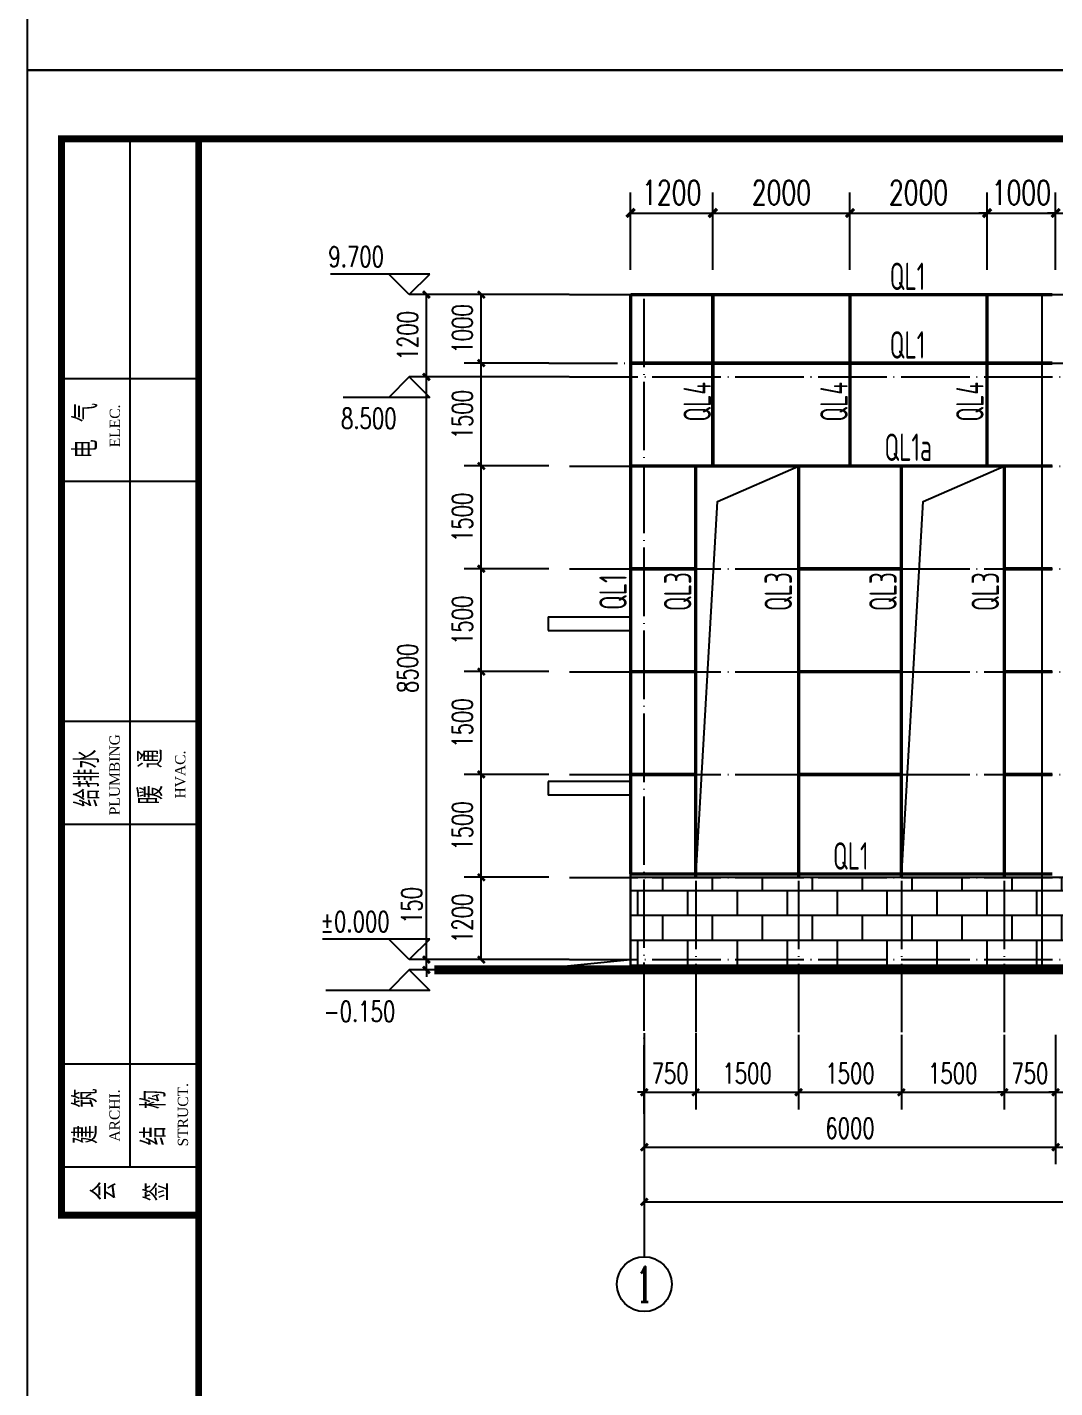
# Model space of a CAD drawing. Extents: x 14207793 to 14719554, y -1675802 to -1228715.
# Drawn here: x 14207793 to 14222781, y -1546108 to -1526262 of the extents above; entities that cross this region are included whole.
import ezdxf
from ezdxf.enums import TextEntityAlignment as Align

# ---------------------------------------------------------------- set-up
doc = ezdxf.new("R2010")
doc.units = 0
doc.header["$LTSCALE"] = 500
doc.header["$MEASUREMENT"] = 0
doc.linetypes.add('DOTE', pattern=[2.42, 2, -0.2, 0.02, -0.2])
doc.layers.get('0').update_dxf_attribs({"linetype": 'CONTINUOUS'})
doc.layers.get('DEFPOINTS').update_dxf_attribs({"color": 140, "linetype": 'CONTINUOUS'})
for name, color, linetype in [('AXIS', 3, 'CONTINUOUS'), ('AXIS_TEXT', 7, 'CONTINUOUS'), ('DOTE', 8, 'DOTE'), ('LAYER1', 150, 'CONTINUOUS'), ('PUB_DIM', 3, 'CONTINUOUS'), ('PUB_TEXT', 6, 'CONTINUOUS'), ('PUB_TITLE', 4, 'CONTINUOUS')]:
    doc.layers.add(name, color=color, linetype=linetype)
doc.styles.add('_TCH_AXIS', font='COMPLEX', dxfattribs={"bigfont": 'GBCBIG'})
doc.styles.add('_TCH_DIM', font='SIMPLEX', dxfattribs={"bigfont": 'GBCBIG'})
doc.styles.add('_TCH_DIM_T3', font='SIMPLEX', dxfattribs={"width": 0.705882, "bigfont": 'GBCBIG'})
doc.styles.add('GHF', font='TIMES.TTF')
doc.styles.add('HZ', font='txt', dxfattribs={"width": 0.8, "bigfont": 'hztxt'})
doc.styles.add('TSSD_REIN', font='Tssdeng.shx', dxfattribs={"width": 0.65, "bigfont": 'hztxt.shx'})
doc.dimstyles.new('_TCH_ARCH&&100', dxfattribs={"dimtxt": 297.5, "dimasz": 100, "dimexe": 250, "dimexo": 300, "dimgap": 126.25, "dimtad": 1, "dimdec": 0, "dimzin": 0, "dimdsep": 46, "dimtxsty": '_TCH_DIM_T3', "dimblk": 'ARCHTICK', "dimcen": 0.09, "dimclrt": 7, "dimazin": 2, "dimtfac": 1, "dimtdec": 0, "dimtix": 1, "dimtmove": 2, "dimatfit": 3, "dimfxl": 0, "dimtolj": 1, "dimtzin": 0, "dimarcsym": 0})
doc.dimstyles.new('_TCH_ARCH&&120', dxfattribs={"dimtxt": 357, "dimasz": 120, "dimexe": 300, "dimexo": 360, "dimgap": 120, "dimtad": 1, "dimdec": 0, "dimzin": 0, "dimdsep": 46, "dimtxsty": '_TCH_DIM_T3', "dimblk": 'ARCHTICK', "dimcen": 0.09, "dimclrt": 7, "dimazin": 2, "dimtfac": 1, "dimtdec": 0, "dimtix": 1, "dimtmove": 2, "dimatfit": 3, "dimfxl": 0, "dimtolj": 1, "dimtzin": 0, "dimarcsym": 0})
pattern_1 = [(0, (13846580.5, -1427490.1), (0, 363.9312), []), (90, (13846580.5, -1427490.1), (-363.9312, 363.9312), [363.9312, -363.9312])]

# ---------------------------------------------------------------- blocks, each defined once
blk = doc.blocks.new('_ArchTick')
at = {"color": 0, "linetype": 'ByBlock', "const_width": 0.4}
blk.add_lwpolyline([(-0.5, -0.5), (0.5, 0.5)], dxfattribs=at)
blk = doc.blocks.new('*D206')
at = {"layer": 'DEFPOINTS', "color": 0}
for p in [(14214416, -1538662), (14215700, -1538662), (14215700, -1539862)]:
    blk.add_point(p, dxfattribs=at)
at = {"layer": 'PUB_DIM', "color": 0, "lineweight": -2}
for p, q in [((14215400, -1538662), (14214166, -1538662)), ((14214416, -1539862), (14214416, -1538662)), ((14215400, -1539862), (14214166, -1539862))]:
    blk.add_line(p, q, dxfattribs=at)
at = {"layer": 'PUB_DIM', "color": 0, "lineweight": -2, "xscale": 100, "yscale": 100, "zscale": 100}
for p, rotation in [((14214416, -1538662), 90), ((14214416, -1539862), 270)]:
    blk.add_blockref('_ArchTick', p, dxfattribs=dict(at, rotation=rotation))
at = {"layer": 'PUB_DIM', "color": 7, "insert": (14214141, -1539262), "char_height": 297.5, "attachment_point": 5, "rotation": 90, "style": '_TCH_DIM_T3'}
blk.add_mtext('\\A1;1200', dxfattribs=at)
blk = doc.blocks.new('*D207')
at = {"layer": 'DEFPOINTS', "color": 0}
for p in [(14214416, -1532662), (14215700, -1532662), (14215700, -1534162)]:
    blk.add_point(p, dxfattribs=at)
at = {"layer": 'PUB_DIM', "color": 0, "lineweight": -2}
for p, q in [((14215400, -1532662), (14214166, -1532662)), ((14214416, -1534162), (14214416, -1532662)), ((14215400, -1534162), (14214166, -1534162))]:
    blk.add_line(p, q, dxfattribs=at)
at = {"layer": 'PUB_DIM', "color": 0, "lineweight": -2, "xscale": 100, "yscale": 100, "zscale": 100}
for p, rotation in [((14214416, -1532662), 90), ((14214416, -1534162), 270)]:
    blk.add_blockref('_ArchTick', p, dxfattribs=dict(at, rotation=rotation))
at = {"layer": 'PUB_DIM', "color": 7, "insert": (14214141, -1533412), "char_height": 297.5, "attachment_point": 5, "rotation": 90, "style": '_TCH_DIM_T3'}
blk.add_mtext('\\A1;1500', dxfattribs=at)
blk = doc.blocks.new('*D208')
at = {"layer": 'DEFPOINTS', "color": 0}
for p in [(14214416, -1531162), (14215700, -1531162), (14215700, -1532662)]:
    blk.add_point(p, dxfattribs=at)
at = {"layer": 'PUB_DIM', "color": 0, "lineweight": -2}
for p, q in [((14215400, -1531162), (14214166, -1531162)), ((14214416, -1532662), (14214416, -1531162)), ((14215400, -1532662), (14214166, -1532662))]:
    blk.add_line(p, q, dxfattribs=at)
at = {"layer": 'PUB_DIM', "color": 0, "lineweight": -2, "xscale": 100, "yscale": 100, "zscale": 100}
for p, rotation in [((14214416, -1531162), 90), ((14214416, -1532662), 270)]:
    blk.add_blockref('_ArchTick', p, dxfattribs=dict(at, rotation=rotation))
at = {"layer": 'PUB_DIM', "color": 7, "insert": (14214141, -1531912), "char_height": 297.5, "attachment_point": 5, "rotation": 90, "style": '_TCH_DIM_T3'}
blk.add_mtext('\\A1;1500', dxfattribs=at)
blk = doc.blocks.new('*D209')
at = {"layer": 'DEFPOINTS', "color": 0}
for p in [(14213616, -1539862), (14216000, -1539862), (14216000, -1540012)]:
    blk.add_point(p, dxfattribs=at)
at = {"layer": 'PUB_DIM', "color": 0, "lineweight": -2}
for p, q in [((14215700, -1539862), (14213366, -1539862)), ((14213616, -1539862), (14213616, -1539762)), ((14213616, -1540012), (14213616, -1539862)), ((14215700, -1540012), (14213366, -1540012)), ((14213616, -1540012), (14213616, -1540112))]:
    blk.add_line(p, q, dxfattribs=at)
at = {"layer": 'PUB_DIM', "color": 0, "lineweight": -2, "xscale": 100, "yscale": 100, "zscale": 100}
for p, rotation in [((14213616, -1539862), 270), ((14213616, -1540012), 90)]:
    blk.add_blockref('_ArchTick', p, dxfattribs=dict(at, rotation=rotation))
at = {"layer": 'PUB_DIM', "color": 7, "insert": (14213402, -1539072), "char_height": 297.5, "attachment_point": 5, "rotation": 90, "style": '_TCH_DIM_T3'}
blk.add_mtext('\\A1;150', dxfattribs=at)
blk = doc.blocks.new('*D210')
at = {"layer": 'DEFPOINTS', "color": 0}
for p in [(14213616, -1531362), (14216000, -1531362), (14216000, -1539862)]:
    blk.add_point(p, dxfattribs=at)
at = {"layer": 'PUB_DIM', "color": 0, "lineweight": -2}
for p, q in [((14215700, -1531362), (14213366, -1531362)), ((14213616, -1539862), (14213616, -1531362)), ((14215700, -1539862), (14213366, -1539862))]:
    blk.add_line(p, q, dxfattribs=at)
at = {"layer": 'PUB_DIM', "color": 0, "lineweight": -2, "xscale": 100, "yscale": 100, "zscale": 100}
for p, rotation in [((14213616, -1531362), 90), ((14213616, -1539862), 270)]:
    blk.add_blockref('_ArchTick', p, dxfattribs=dict(at, rotation=rotation))
at = {"layer": 'PUB_DIM', "color": 7, "insert": (14213341, -1535612), "char_height": 297.5, "attachment_point": 5, "rotation": 90, "style": '_TCH_DIM_T3'}
blk.add_mtext('\\A1;8500', dxfattribs=at)
blk = doc.blocks.new('*D211')
at = {"layer": 'DEFPOINTS', "color": 0}
for p in [(14213616, -1530162), (14216000, -1530162), (14216000, -1531362)]:
    blk.add_point(p, dxfattribs=at)
at = {"layer": 'PUB_DIM', "color": 0, "lineweight": -2}
for p, q in [((14215700, -1530162), (14213366, -1530162)), ((14213616, -1531362), (14213616, -1530162)), ((14215700, -1531362), (14213366, -1531362))]:
    blk.add_line(p, q, dxfattribs=at)
at = {"layer": 'PUB_DIM', "color": 0, "lineweight": -2, "xscale": 100, "yscale": 100, "zscale": 100}
for p, rotation in [((14213616, -1530162), 90), ((14213616, -1531362), 270)]:
    blk.add_blockref('_ArchTick', p, dxfattribs=dict(at, rotation=rotation))
at = {"layer": 'PUB_DIM', "color": 7, "insert": (14213341, -1530762), "char_height": 297.5, "attachment_point": 5, "rotation": 90, "style": '_TCH_DIM_T3'}
blk.add_mtext('\\A1;1200', dxfattribs=at)
blk = doc.blocks.new('*D450')
at = {"layer": 'DEFPOINTS', "color": 0}
for p in [(14216794, -1540870), (14222794, -1540870), (14222794, -1542598)]:
    blk.add_point(p, dxfattribs=at)
at = {"layer": 'PUB_DIM', "color": 0, "lineweight": -2}
for p, q in [((14216794, -1541170), (14216794, -1542848)), ((14222794, -1541170), (14222794, -1542848)), ((14216794, -1542598), (14222794, -1542598))]:
    blk.add_line(p, q, dxfattribs=at)
at = {"layer": 'PUB_DIM', "color": 0, "lineweight": -2, "xscale": 100, "yscale": 100, "zscale": 100, "rotation": 180}
blk.add_blockref('_ArchTick', (14216794, -1542598), dxfattribs=at)
at = {"layer": 'PUB_DIM', "color": 0, "lineweight": -2, "xscale": 100, "yscale": 100, "zscale": 100}
blk.add_blockref('_ArchTick', (14222794, -1542598), dxfattribs=at)
at = {"layer": 'PUB_DIM', "color": 7, "insert": (14219794, -1542322), "char_height": 297.5, "attachment_point": 5, "style": '_TCH_DIM_T3'}
blk.add_mtext('\\A1;6000', dxfattribs=at)
blk = doc.blocks.new('*D451')
at = {"layer": 'DEFPOINTS', "color": 0}
for p in [(14216794, -1541904), (14246794, -1541957), (14246794, -1543397)]:
    blk.add_point(p, dxfattribs=at)
at = {"layer": 'PUB_DIM', "color": 0, "lineweight": -2}
for p, q in [((14216794, -1542204), (14216794, -1543647)), ((14246794, -1542257), (14246794, -1543647)), ((14216794, -1543397), (14246794, -1543397))]:
    blk.add_line(p, q, dxfattribs=at)
at = {"layer": 'PUB_DIM', "color": 0, "lineweight": -2, "xscale": 100, "yscale": 100, "zscale": 100, "rotation": 180}
blk.add_blockref('_ArchTick', (14216794, -1543397), dxfattribs=at)
at = {"layer": 'PUB_DIM', "color": 0, "lineweight": -2, "xscale": 100, "yscale": 100, "zscale": 100}
blk.add_blockref('_ArchTick', (14246794, -1543397), dxfattribs=at)
at = {"layer": 'PUB_DIM', "color": 7, "insert": (14231794, -1543122), "char_height": 297.5, "attachment_point": 5, "style": '_TCH_DIM_T3'}
blk.add_mtext('\\A1;30000', dxfattribs=at)
blk = doc.blocks.new('*D452')
at = {"layer": 'DEFPOINTS', "color": 0}
for p in [(14222794, -1540870), (14228794, -1540870), (14228794, -1542598)]:
    blk.add_point(p, dxfattribs=at)
at = {"layer": 'PUB_DIM', "color": 0, "lineweight": -2}
for p, q in [((14222794, -1541170), (14222794, -1542848)), ((14228794, -1541170), (14228794, -1542848)), ((14222794, -1542598), (14228794, -1542598))]:
    blk.add_line(p, q, dxfattribs=at)
at = {"layer": 'PUB_DIM', "color": 0, "lineweight": -2, "xscale": 100, "yscale": 100, "zscale": 100, "rotation": 180}
blk.add_blockref('_ArchTick', (14222794, -1542598), dxfattribs=at)
at = {"layer": 'PUB_DIM', "color": 0, "lineweight": -2, "xscale": 100, "yscale": 100, "zscale": 100}
blk.add_blockref('_ArchTick', (14228794, -1542598), dxfattribs=at)
at = {"layer": 'PUB_DIM', "color": 7, "insert": (14225794, -1542322), "char_height": 297.5, "attachment_point": 5, "style": '_TCH_DIM_T3'}
blk.add_mtext('\\A1;6000', dxfattribs=at)
blk = doc.blocks.new('*D456')
at = {"layer": 'DEFPOINTS', "color": 0}
for p in [(14214416, -1530162), (14215700, -1530162), (14215700, -1531162)]:
    blk.add_point(p, dxfattribs=at)
at = {"layer": 'PUB_DIM', "color": 0, "lineweight": -2}
for p, q in [((14215400, -1530162), (14214166, -1530162)), ((14214416, -1531162), (14214416, -1530162)), ((14215400, -1531162), (14214166, -1531162))]:
    blk.add_line(p, q, dxfattribs=at)
at = {"layer": 'PUB_DIM', "color": 0, "lineweight": -2, "xscale": 100, "yscale": 100, "zscale": 100}
for p, rotation in [((14214416, -1530162), 90), ((14214416, -1531162), 270)]:
    blk.add_blockref('_ArchTick', p, dxfattribs=dict(at, rotation=rotation))
at = {"layer": 'PUB_DIM', "color": 7, "insert": (14214141, -1530662), "char_height": 297.5, "attachment_point": 5, "rotation": 90, "style": '_TCH_DIM_T3'}
blk.add_mtext('\\A1;1000', dxfattribs=at)
blk = doc.blocks.new('*D457')
at = {"layer": 'DEFPOINTS', "color": 0}
for p in [(14214416, -1534162), (14215700, -1534162), (14215700, -1535662)]:
    blk.add_point(p, dxfattribs=at)
at = {"layer": 'PUB_DIM', "color": 0, "lineweight": -2}
for p, q in [((14215400, -1534162), (14214166, -1534162)), ((14214416, -1535662), (14214416, -1534162)), ((14215400, -1535662), (14214166, -1535662))]:
    blk.add_line(p, q, dxfattribs=at)
at = {"layer": 'PUB_DIM', "color": 0, "lineweight": -2, "xscale": 100, "yscale": 100, "zscale": 100}
for p, rotation in [((14214416, -1534162), 90), ((14214416, -1535662), 270)]:
    blk.add_blockref('_ArchTick', p, dxfattribs=dict(at, rotation=rotation))
at = {"layer": 'PUB_DIM', "color": 7, "insert": (14214141, -1534912), "char_height": 297.5, "attachment_point": 5, "rotation": 90, "style": '_TCH_DIM_T3'}
blk.add_mtext('\\A1;1500', dxfattribs=at)
blk = doc.blocks.new('*D458')
at = {"layer": 'DEFPOINTS', "color": 0}
for p in [(14214416, -1535662), (14215700, -1535662), (14215700, -1537162)]:
    blk.add_point(p, dxfattribs=at)
at = {"layer": 'PUB_DIM', "color": 0, "lineweight": -2}
for p, q in [((14215400, -1535662), (14214166, -1535662)), ((14214416, -1537162), (14214416, -1535662)), ((14215400, -1537162), (14214166, -1537162))]:
    blk.add_line(p, q, dxfattribs=at)
at = {"layer": 'PUB_DIM', "color": 0, "lineweight": -2, "xscale": 100, "yscale": 100, "zscale": 100}
for p, rotation in [((14214416, -1535662), 90), ((14214416, -1537162), 270)]:
    blk.add_blockref('_ArchTick', p, dxfattribs=dict(at, rotation=rotation))
at = {"layer": 'PUB_DIM', "color": 7, "insert": (14214141, -1536412), "char_height": 297.5, "attachment_point": 5, "rotation": 90, "style": '_TCH_DIM_T3'}
blk.add_mtext('\\A1;1500', dxfattribs=at)
blk = doc.blocks.new('*D459')
at = {"layer": 'DEFPOINTS', "color": 0}
for p in [(14214416, -1537162), (14215700, -1537162), (14215700, -1538662)]:
    blk.add_point(p, dxfattribs=at)
at = {"layer": 'PUB_DIM', "color": 0, "lineweight": -2}
for p, q in [((14215400, -1537162), (14214166, -1537162)), ((14214416, -1538662), (14214416, -1537162)), ((14215400, -1538662), (14214166, -1538662))]:
    blk.add_line(p, q, dxfattribs=at)
at = {"layer": 'PUB_DIM', "color": 0, "lineweight": -2, "xscale": 100, "yscale": 100, "zscale": 100}
for p, rotation in [((14214416, -1537162), 90), ((14214416, -1538662), 270)]:
    blk.add_blockref('_ArchTick', p, dxfattribs=dict(at, rotation=rotation))
at = {"layer": 'PUB_DIM', "color": 7, "insert": (14214141, -1537912), "char_height": 297.5, "attachment_point": 5, "rotation": 90, "style": '_TCH_DIM_T3'}
blk.add_mtext('\\A1;1500', dxfattribs=at)
blk = doc.blocks.new('*D461')
at = {"layer": 'DEFPOINTS', "color": 0}
for p in [(14216794, -1540638), (14217544, -1540638), (14217544, -1541798)]:
    blk.add_point(p, dxfattribs=at)
at = {"layer": 'PUB_DIM', "color": 0, "lineweight": -2}
for p, q in [((14216794, -1540938), (14216794, -1542048)), ((14217544, -1540938), (14217544, -1542048)), ((14216794, -1541798), (14216694, -1541798)), ((14216794, -1541798), (14217544, -1541798)), ((14217544, -1541798), (14217644, -1541798))]:
    blk.add_line(p, q, dxfattribs=at)
at = {"layer": 'PUB_DIM', "color": 0, "lineweight": -2, "xscale": 100, "yscale": 100, "zscale": 100}
blk.add_blockref('_ArchTick', (14216794, -1541798), dxfattribs=at)
at = {"layer": 'PUB_DIM', "color": 0, "lineweight": -2, "xscale": 100, "yscale": 100, "zscale": 100, "rotation": 180}
blk.add_blockref('_ArchTick', (14217544, -1541798), dxfattribs=at)
at = {"layer": 'PUB_DIM', "color": 7, "insert": (14217169, -1541523), "char_height": 297.5, "attachment_point": 5, "style": '_TCH_DIM_T3'}
blk.add_mtext('\\A1;750', dxfattribs=at)
blk = doc.blocks.new('*D462')
at = {"layer": 'DEFPOINTS', "color": 0}
for p in [(14217544, -1540638), (14219044, -1540660), (14219044, -1541798)]:
    blk.add_point(p, dxfattribs=at)
at = {"layer": 'PUB_DIM', "color": 0, "lineweight": -2}
for p, q in [((14217544, -1540938), (14217544, -1542048)), ((14219044, -1540960), (14219044, -1542048)), ((14217544, -1541798), (14219044, -1541798))]:
    blk.add_line(p, q, dxfattribs=at)
at = {"layer": 'PUB_DIM', "color": 0, "lineweight": -2, "xscale": 100, "yscale": 100, "zscale": 100, "rotation": 180}
blk.add_blockref('_ArchTick', (14217544, -1541798), dxfattribs=at)
at = {"layer": 'PUB_DIM', "color": 0, "lineweight": -2, "xscale": 100, "yscale": 100, "zscale": 100}
blk.add_blockref('_ArchTick', (14219044, -1541798), dxfattribs=at)
at = {"layer": 'PUB_DIM', "color": 7, "insert": (14218294, -1541523), "char_height": 297.5, "attachment_point": 5, "style": '_TCH_DIM_T3'}
blk.add_mtext('\\A1;1500', dxfattribs=at)
blk = doc.blocks.new('*D463')
at = {"layer": 'DEFPOINTS', "color": 0}
for p in [(14219044, -1540660), (14220544, -1540660), (14220544, -1541798)]:
    blk.add_point(p, dxfattribs=at)
at = {"layer": 'PUB_DIM', "color": 0, "lineweight": -2}
for p, q in [((14219044, -1540960), (14219044, -1542048)), ((14220544, -1540960), (14220544, -1542048)), ((14219044, -1541798), (14220544, -1541798))]:
    blk.add_line(p, q, dxfattribs=at)
at = {"layer": 'PUB_DIM', "color": 0, "lineweight": -2, "xscale": 100, "yscale": 100, "zscale": 100, "rotation": 180}
blk.add_blockref('_ArchTick', (14219044, -1541798), dxfattribs=at)
at = {"layer": 'PUB_DIM', "color": 0, "lineweight": -2, "xscale": 100, "yscale": 100, "zscale": 100}
blk.add_blockref('_ArchTick', (14220544, -1541798), dxfattribs=at)
at = {"layer": 'PUB_DIM', "color": 7, "insert": (14219794, -1541523), "char_height": 297.5, "attachment_point": 5, "style": '_TCH_DIM_T3'}
blk.add_mtext('\\A1;1500', dxfattribs=at)
blk = doc.blocks.new('*D464')
at = {"layer": 'DEFPOINTS', "color": 0}
for p in [(14220544, -1540660), (14222044, -1540660), (14222044, -1541798)]:
    blk.add_point(p, dxfattribs=at)
at = {"layer": 'PUB_DIM', "color": 0, "lineweight": -2}
for p, q in [((14220544, -1540960), (14220544, -1542048)), ((14222044, -1540960), (14222044, -1542048)), ((14220544, -1541798), (14222044, -1541798))]:
    blk.add_line(p, q, dxfattribs=at)
at = {"layer": 'PUB_DIM', "color": 0, "lineweight": -2, "xscale": 100, "yscale": 100, "zscale": 100, "rotation": 180}
blk.add_blockref('_ArchTick', (14220544, -1541798), dxfattribs=at)
at = {"layer": 'PUB_DIM', "color": 0, "lineweight": -2, "xscale": 100, "yscale": 100, "zscale": 100}
blk.add_blockref('_ArchTick', (14222044, -1541798), dxfattribs=at)
at = {"layer": 'PUB_DIM', "color": 7, "insert": (14221294, -1541523), "char_height": 297.5, "attachment_point": 5, "style": '_TCH_DIM_T3'}
blk.add_mtext('\\A1;1500', dxfattribs=at)
blk = doc.blocks.new('*D465')
at = {"layer": 'DEFPOINTS', "color": 0}
for p in [(14222044, -1540660), (14222794, -1540660), (14222794, -1541798)]:
    blk.add_point(p, dxfattribs=at)
at = {"layer": 'PUB_DIM', "color": 0, "lineweight": -2}
for p, q in [((14222044, -1540960), (14222044, -1542048)), ((14222794, -1540960), (14222794, -1542048)), ((14222044, -1541798), (14221944, -1541798)), ((14222044, -1541798), (14222794, -1541798)), ((14222794, -1541798), (14222894, -1541798))]:
    blk.add_line(p, q, dxfattribs=at)
at = {"layer": 'PUB_DIM', "color": 0, "lineweight": -2, "xscale": 100, "yscale": 100, "zscale": 100}
blk.add_blockref('_ArchTick', (14222044, -1541798), dxfattribs=at)
at = {"layer": 'PUB_DIM', "color": 0, "lineweight": -2, "xscale": 100, "yscale": 100, "zscale": 100, "rotation": 180}
blk.add_blockref('_ArchTick', (14222794, -1541798), dxfattribs=at)
at = {"layer": 'PUB_DIM', "color": 7, "insert": (14222419, -1541523), "char_height": 297.5, "attachment_point": 5, "style": '_TCH_DIM_T3'}
blk.add_mtext('\\A1;750', dxfattribs=at)
blk = doc.blocks.new('*D466')
at = {"layer": 'DEFPOINTS', "color": 0}
for p in [(14222794, -1540660), (14223544, -1540660), (14223544, -1541798)]:
    blk.add_point(p, dxfattribs=at)
at = {"layer": 'PUB_DIM', "color": 0, "lineweight": -2}
for p, q in [((14222794, -1540960), (14222794, -1542048)), ((14223544, -1540960), (14223544, -1542048)), ((14222794, -1541798), (14222694, -1541798)), ((14222794, -1541798), (14223544, -1541798)), ((14223544, -1541798), (14223644, -1541798))]:
    blk.add_line(p, q, dxfattribs=at)
at = {"layer": 'PUB_DIM', "color": 0, "lineweight": -2, "xscale": 100, "yscale": 100, "zscale": 100}
blk.add_blockref('_ArchTick', (14222794, -1541798), dxfattribs=at)
at = {"layer": 'PUB_DIM', "color": 0, "lineweight": -2, "xscale": 100, "yscale": 100, "zscale": 100, "rotation": 180}
blk.add_blockref('_ArchTick', (14223544, -1541798), dxfattribs=at)
at = {"layer": 'PUB_DIM', "color": 7, "insert": (14223169, -1541523), "char_height": 297.5, "attachment_point": 5, "style": '_TCH_DIM_T3'}
blk.add_mtext('\\A1;750', dxfattribs=at)
blk = doc.blocks.new('*D946')
at = {"layer": 'DEFPOINTS', "color": 0}
for p in [(14217794, -1528972), (14216594, -1530162), (14217794, -1530162)]:
    blk.add_point(p, dxfattribs=at)
at = {"layer": 'PUB_DIM', "color": 0, "lineweight": -2}
for p, q in [((14216594, -1529802), (14216594, -1528672)), ((14217794, -1529802), (14217794, -1528672)), ((14216594, -1528972), (14217794, -1528972))]:
    blk.add_line(p, q, dxfattribs=at)
at = {"layer": 'PUB_DIM', "color": 0, "lineweight": -2, "xscale": 120, "yscale": 120, "zscale": 120, "rotation": 180}
blk.add_blockref('_ArchTick', (14216594, -1528972), dxfattribs=at)
at = {"layer": 'PUB_DIM', "color": 0, "lineweight": -2, "xscale": 120, "yscale": 120, "zscale": 120}
blk.add_blockref('_ArchTick', (14217794, -1528972), dxfattribs=at)
at = {"layer": 'PUB_DIM', "color": 7, "insert": (14217194, -1528674), "char_height": 357, "attachment_point": 5, "style": '_TCH_DIM_T3'}
blk.add_mtext('\\A1;1200', dxfattribs=at)
blk = doc.blocks.new('*D947')
at = {"layer": 'DEFPOINTS', "color": 0}
for p in [(14219794, -1528972), (14217794, -1530162), (14219794, -1530162)]:
    blk.add_point(p, dxfattribs=at)
at = {"layer": 'PUB_DIM', "color": 0, "lineweight": -2}
for p, q in [((14217794, -1529802), (14217794, -1528672)), ((14219794, -1529802), (14219794, -1528672)), ((14217794, -1528972), (14219794, -1528972))]:
    blk.add_line(p, q, dxfattribs=at)
at = {"layer": 'PUB_DIM', "color": 0, "lineweight": -2, "xscale": 120, "yscale": 120, "zscale": 120, "rotation": 180}
blk.add_blockref('_ArchTick', (14217794, -1528972), dxfattribs=at)
at = {"layer": 'PUB_DIM', "color": 0, "lineweight": -2, "xscale": 120, "yscale": 120, "zscale": 120}
blk.add_blockref('_ArchTick', (14219794, -1528972), dxfattribs=at)
at = {"layer": 'PUB_DIM', "color": 7, "insert": (14218794, -1528674), "char_height": 357, "attachment_point": 5, "style": '_TCH_DIM_T3'}
blk.add_mtext('\\A1;2000', dxfattribs=at)
blk = doc.blocks.new('*D948')
at = {"layer": 'DEFPOINTS', "color": 0}
for p in [(14221794, -1528972), (14219794, -1530162), (14221794, -1530162)]:
    blk.add_point(p, dxfattribs=at)
at = {"layer": 'PUB_DIM', "color": 0, "lineweight": -2}
for p, q in [((14219794, -1529802), (14219794, -1528672)), ((14221794, -1529802), (14221794, -1528672)), ((14219794, -1528972), (14221794, -1528972))]:
    blk.add_line(p, q, dxfattribs=at)
at = {"layer": 'PUB_DIM', "color": 0, "lineweight": -2, "xscale": 120, "yscale": 120, "zscale": 120, "rotation": 180}
blk.add_blockref('_ArchTick', (14219794, -1528972), dxfattribs=at)
at = {"layer": 'PUB_DIM', "color": 0, "lineweight": -2, "xscale": 120, "yscale": 120, "zscale": 120}
blk.add_blockref('_ArchTick', (14221794, -1528972), dxfattribs=at)
at = {"layer": 'PUB_DIM', "color": 7, "insert": (14220794, -1528674), "char_height": 357, "attachment_point": 5, "style": '_TCH_DIM_T3'}
blk.add_mtext('\\A1;2000', dxfattribs=at)
blk = doc.blocks.new('*D949')
at = {"layer": 'DEFPOINTS', "color": 0}
for p in [(14222794, -1528972), (14221794, -1530162), (14222794, -1530162)]:
    blk.add_point(p, dxfattribs=at)
at = {"layer": 'PUB_DIM', "color": 0, "lineweight": -2}
for p, q in [((14221794, -1529802), (14221794, -1528672)), ((14222794, -1529802), (14222794, -1528672)), ((14221794, -1528972), (14221674, -1528972)), ((14221794, -1528972), (14222794, -1528972)), ((14222794, -1528972), (14222914, -1528972))]:
    blk.add_line(p, q, dxfattribs=at)
at = {"layer": 'PUB_DIM', "color": 0, "lineweight": -2, "xscale": 120, "yscale": 120, "zscale": 120}
blk.add_blockref('_ArchTick', (14221794, -1528972), dxfattribs=at)
at = {"layer": 'PUB_DIM', "color": 0, "lineweight": -2, "xscale": 120, "yscale": 120, "zscale": 120, "rotation": 180}
blk.add_blockref('_ArchTick', (14222794, -1528972), dxfattribs=at)
at = {"layer": 'PUB_DIM', "color": 7, "insert": (14222294, -1528674), "char_height": 357, "attachment_point": 5, "style": '_TCH_DIM_T3'}
blk.add_mtext('\\A1;1000', dxfattribs=at)
blk = doc.blocks.new('*D950')
at = {"layer": 'DEFPOINTS', "color": 0}
for p in [(14223794, -1528972), (14222794, -1530162), (14223794, -1530162)]:
    blk.add_point(p, dxfattribs=at)
at = {"layer": 'PUB_DIM', "color": 0, "lineweight": -2}
for p, q in [((14222794, -1529802), (14222794, -1528672)), ((14223794, -1529802), (14223794, -1528672)), ((14222794, -1528972), (14222674, -1528972)), ((14222794, -1528972), (14223794, -1528972)), ((14223794, -1528972), (14223914, -1528972))]:
    blk.add_line(p, q, dxfattribs=at)
at = {"layer": 'PUB_DIM', "color": 0, "lineweight": -2, "xscale": 120, "yscale": 120, "zscale": 120}
blk.add_blockref('_ArchTick', (14222794, -1528972), dxfattribs=at)
at = {"layer": 'PUB_DIM', "color": 0, "lineweight": -2, "xscale": 120, "yscale": 120, "zscale": 120, "rotation": 180}
blk.add_blockref('_ArchTick', (14223794, -1528972), dxfattribs=at)
at = {"layer": 'PUB_DIM', "color": 7, "insert": (14223294, -1528674), "char_height": 357, "attachment_point": 5, "style": '_TCH_DIM_T3'}
blk.add_mtext('\\A1;1000', dxfattribs=at)

msp = doc.modelspace()

# ---------------------------------------------------------------- hatches: boundary and pattern name
h = msp.add_hatch()
h.set_pattern_fill('AR-B816', color=146, scale=300)
h.set_pattern_definition(pattern_1)
h.paths.add_polyline_path([(14220493.94, -1538712.5), (14220493.94, -1538662.5), (14219093.94, -1538662.5), (14219093.94, -1538712.5), (14217493.94, -1538712.5), (14217493.94, -1538662.5), (14216593.94, -1538662.5), (14216593.94, -1540012.5), (14222593.94, -1540012.5), (14222593.94, -1538662.5), (14222093.94, -1538662.5), (14222093.94, -1538712.5)])
h = msp.add_hatch()
h.set_pattern_fill('AR-B816', color=146, scale=300)
h.set_pattern_definition(pattern_1)
h.paths.add_polyline_path([(14246993.94, -1540012.5), (14246993.94, -1538662.5), (14246093.94, -1538662.5), (14246093.94, -1538712.5), (14244493.94, -1538712.5), (14244493.94, -1538662.5), (14243093.94, -1538662.5), (14243093.94, -1538712.5), (14241493.94, -1538712.5), (14241493.94, -1538662.5), (14240093.94, -1538662.5), (14240093.94, -1538712.5), (14238493.94, -1538712.5), (14238493.94, -1538662.5), (14237093.94, -1538662.5), (14237093.94, -1538712.5), (14235493.94, -1538712.5), (14235493.94, -1538662.5), (14234093.94, -1538662.5), (14234093.94, -1538712.5), (14232493.94, -1538712.5), (14232493.94, -1538662.5), (14231093.94, -1538662.5), (14231093.94, -1538712.5), (14229493.94, -1538712.5), (14229493.94, -1538662.5), (14228093.94, -1538662.5), (14228093.94, -1538712.5), (14226493.94, -1538712.5), (14226493.94, -1538662.5), (14225093.94, -1538662.5), (14225093.94, -1538712.5), (14223493.94, -1538712.5), (14223493.94, -1538662.5), (14216593.94, -1538662.5), (14216593.94, -1540012.5)])

# ---------------------------------------------------------------- linework, layer by layer
at = {"color": 4}
for p, q in [((14208292.5, -1527890), (14210292.5, -1527890)), ((14209292.5, -1542890), (14209292.5, -1527890)), ((14210292.5, -1531390), (14208292.5, -1531390)), ((14210292.5, -1532890), (14208292.5, -1532890)), ((14210292.5, -1536390), (14208292.5, -1536390)), ((14210292.5, -1537890), (14208292.5, -1537890)), ((14210292.5, -1541390), (14208292.5, -1541390)), ((14210292.5, -1542890), (14208292.5, -1542890)), ((14210292.5, -1543590), (14208292.5, -1543590))]:
    msp.add_line(p, q, dxfattribs=at)
for p, q in [((14216593.94, -1530162.5), (14216593.94, -1540012.5)), ((14216593.94, -1530162.5), (14246993.94, -1530162.5)), ((14215393.94, -1534862.5), (14215393.94, -1535062.5)), ((14215393.94, -1534862.5), (14216593.94, -1534862.5)), ((14215393.94, -1535062.5), (14216593.94, -1535062.5)), ((14216593.94, -1537262.5), (14215393.94, -1537262.5)), ((14215393.94, -1537262.5), (14215393.94, -1537462.5)), ((14216593.94, -1537462.5), (14215393.94, -1537462.5)), ((14246993.94, -1538662.5), (14216593.94, -1538662.5)), ((14215093.94, -1540012.5), (14216593.94, -1539862.5))]:
    msp.add_line(p, q)
at = {"color": 4, "const_width": 100, "elevation": 1000}
msp.add_lwpolyline([(14208292.5, -1527890), (14210292.5, -1527890), (14210292.5, -1543590), (14208292.5, -1543590)], close=True, dxfattribs=at)
at = {"color": 3, "const_width": 50}
for points in [[(14222743.94, -1530162.5), (14216593.94, -1530162.5)], [(14216593.94, -1530162.5), (14216593.94, -1538612.5)], [(14217793.94, -1530162.5), (14217793.94, -1532662.5)], [(14219793.94, -1530162.5), (14219793.94, -1532662.5)], [(14221793.94, -1530162.5), (14221793.94, -1532662.5)], [(14222743.94, -1531162.5), (14216593.94, -1531162.5)], [(14222743.94, -1532662.5), (14216593.94, -1532662.5)], [(14217543.94, -1532662.5), (14217543.94, -1538662.5)], [(14219043.94, -1532662.5), (14219043.94, -1538662.5)], [(14220543.94, -1532662.5), (14220543.94, -1538662.5)], [(14222043.94, -1532662.5), (14222043.94, -1538662.5)], [(14217543.94, -1534162.5), (14216593.94, -1534162.5)], [(14220543.94, -1534162.5), (14219043.94, -1534162.5)], [(14222743.94, -1534162.5), (14222043.94, -1534162.5)], [(14217543.94, -1535662.5), (14216593.94, -1535662.5)], [(14220543.94, -1535662.5), (14219043.94, -1535662.5)], [(14222743.94, -1535662.5), (14222043.94, -1535662.5)], [(14217543.94, -1537162.5), (14216593.94, -1537162.5)], [(14220543.94, -1537162.5), (14219043.94, -1537162.5)], [(14222743.94, -1537162.5), (14222043.94, -1537162.5)], [(14222743.94, -1538612.5), (14216593.94, -1538612.5)]]:
    msp.add_lwpolyline(points, dxfattribs=at)
for points in [[(14216593.94, -1540012.5), (14216593.94, -1530162.5), (14246993.94, -1530162.5), (14246993.94, -1540012.5)], [(14222593.94, -1530162.5), (14222593.94, -1540012.5)]]:
    msp.add_lwpolyline(points)
at = {"color": 6}
for points in [[(14217543.94, -1538662.5), (14217863.81, -1533180), (14219043.94, -1532662.5)], [(14220543.94, -1538662.5), (14220863.81, -1533180), (14222043.94, -1532662.5)]]:
    msp.add_lwpolyline(points, dxfattribs=at)
at = {"const_width": 130}
msp.add_lwpolyline([(14213730, -1540012.5), (14248521.35, -1540012.5)], dxfattribs=at)
at = {"layer": 'AXIS'}
msp.add_line((14216793.94, -1541797), (14216793.94, -1544197), dxfattribs=at)
msp.add_circle((14216793.94, -1544597), 400, dxfattribs=at)
at = {"layer": 'DOTE'}
for p, q in [((14215700.44, -1530162.5), (14247353.94, -1530162.5)), ((14216793.94, -1542112.5), (14216793.94, -1530162.5)), ((14217793.94, -1532662.5), (14217793.94, -1530162.5)), ((14219793.94, -1532676.31), (14219793.94, -1530162.5)), ((14221793.94, -1532662.5), (14221793.94, -1530162.5)), ((14215400.44, -1531162.5), (14247653.94, -1531162.5)), ((14215700.44, -1531362.5), (14247353.94, -1531362.5)), ((14215700.44, -1532662.5), (14247353.94, -1532662.5)), ((14217543.94, -1532662.5), (14217543.94, -1541512.5)), ((14219043.94, -1532662.5), (14219043.94, -1541512.5)), ((14220543.94, -1532662.5), (14220543.94, -1541512.5)), ((14222043.94, -1532662.5), (14222043.94, -1541512.5)), ((14215700.44, -1534162.5), (14247353.94, -1534162.5)), ((14215700.44, -1535662.5), (14247353.94, -1535662.5)), ((14215700.44, -1537162.5), (14247353.94, -1537162.5)), ((14215700.44, -1538662.5), (14247353.94, -1538662.5)), ((14215700.44, -1539862.5), (14247353.94, -1539862.5))]:
    msp.add_line(p, q, dxfattribs=at)
at = {"layer": 'PUB_DIM'}
for p, q in [((14213665.62, -1529862.5), (14212215.62, -1529862.5)), ((14213365.62, -1530162.5), (14213065.62, -1529862.5)), ((14213365.62, -1530162.5), (14213665.62, -1529862.5)), ((14213365.62, -1531362.5), (14213065.62, -1531662.5)), ((14213365.62, -1531362.5), (14213665.62, -1531662.5)), ((14213665.62, -1531662.5), (14212399.62, -1531662.5)), ((14213665.62, -1539562.5), (14212100.62, -1539562.5)), ((14213365.62, -1539862.5), (14213065.62, -1539562.5)), ((14213365.62, -1539862.5), (14213665.62, -1539562.5)), ((14213365.62, -1540012.5), (14213065.62, -1540312.5)), ((14213365.62, -1540012.5), (14213665.62, -1540312.5)), ((14213665.62, -1540312.5), (14212146.62, -1540312.5))]:
    msp.add_line(p, q, dxfattribs=at)
at = {"layer": 'PUB_TITLE'}
for points in [[(14350472.5, -1476490), (14207792.5, -1476490), (14207792.5, -1526890), (14350472.5, -1526890)], [(14207792.5, -1568890), (14267192.5, -1568890), (14267192.5, -1526890), (14207792.5, -1526890)]]:
    msp.add_lwpolyline(points, close=True, dxfattribs=at)
at = {"layer": 'PUB_TITLE', "const_width": 100}
msp.add_lwpolyline([(14210292.5, -1567890), (14266192.5, -1567890), (14266192.5, -1527890), (14210292.5, -1527890)], close=True, dxfattribs=at)

# ---------------------------------------------------------------- texts
at = {"color": 2, "style": 'HZ', "width": 0.8}
for s, p in [('电 气', (14208816.68, -1532552.8)), ('给排水', (14208841.98, -1537637.14)), ('暖 通', (14209765.37, -1537598.98)), ('建 筑', (14208815.73, -1542553.03)), ('结 构', (14209810.34, -1542573.17)), ('会', (14209086.78, -1543377.2)), ('签', (14209857.1, -1543386.73))]:
    msp.add_text(s, height=350, rotation=90, dxfattribs=at).set_placement(p)
at = {"color": 2, "style": 'GHF'}
for s, p in [('ELEC.', (14209145.96, -1532389.18)), ('PLUMBING', (14209142.33, -1537757.09)), ('HVAC.', (14210099.24, -1537512.84)), ('STRUCT.', (14210138.74, -1542588.28)), ('ARCHI.', (14209141.37, -1542517.76))]:
    msp.add_text(s, height=150, rotation=90, dxfattribs=at).set_placement(p)
at = {"layer": 'AXIS_TEXT', "style": '_TCH_AXIS'}
msp.add_text('1', height=514.72, dxfattribs=at).set_placement((14216683.65, -1544854.36), (14216904.24, -1544854.36), align=Align.FIT)
at = {"layer": 'LAYER1', "color": 3, "style": 'TSSD_REIN', "width": 0.65}
for s, p in [('QL1', (14220372.96, -1530095.83)), ('QL1', (14220372.96, -1531095.83)), ('QL1a', (14220295.46, -1532588.33)), ('QL1', (14219545.46, -1538550.83))]:
    msp.add_text(s, height=400, dxfattribs=at).set_placement(p)
for s, p in [('QL4', (14217765.29, -1532017.5)), ('QL4', (14219760.29, -1532017.5)), ('QL4', (14221742.79, -1532017.5)), ('QL1', (14216537.96, -1534762.83)), ('QL3', (14217480.46, -1534780.33)), ('QL3', (14218947.96, -1534780.33)), ('QL3', (14220475.46, -1534780.33)), ('QL3', (14221967.96, -1534780.33))]:
    msp.add_text(s, height=400, rotation=90, dxfattribs=at).set_placement(p)
at = {"layer": 'PUB_TEXT', "style": '_TCH_DIM', "width": 0.705882}
for s, p in [('9.700', (14212185.62, -1529757.5)), ('8.500', (14212369.62, -1532117.5)), ('%%P0.000', (14212070.62, -1539457.5)), ('-0.150', (14212116.62, -1540767.5))]:
    msp.add_text(s, height=297.5, dxfattribs=at).set_placement(p)

# ---------------------------------------------------------------- dimensions: what is measured, and where the dimension line sits
at = {"layer": 'PUB_DIM'}
for base, p1, p2, dimstyle, picture, middle in [((14217793.94, -1528972.5), (14216593.94, -1530162.5), (14217793.94, -1530162.5), '_TCH_ARCH&&120', '*D946', (14217193.94, -1528674)), ((14219793.94, -1528972.5), (14217793.94, -1530162.5), (14219793.94, -1530162.5), '_TCH_ARCH&&120', '*D947', (14218793.94, -1528674)), ((14221793.94, -1528972.5), (14219793.94, -1530162.5), (14221793.94, -1530162.5), '_TCH_ARCH&&120', '*D948', (14220793.94, -1528674)), ((14222793.94, -1528972.5), (14221793.94, -1530162.5), (14222793.94, -1530162.5), '_TCH_ARCH&&120', '*D949', (14222293.94, -1528674)), ((14223793.94, -1528972.5), (14222793.94, -1530162.5), (14223793.94, -1530162.5), '_TCH_ARCH&&120', '*D950', (14223293.94, -1528674)), ((14217543.94, -1541798), (14216793.94, -1540638), (14217543.94, -1540638), '_TCH_ARCH&&100', '*D461', (14217168.94, -1541523)), ((14219043.94, -1541798), (14217543.94, -1540638), (14219043.94, -1540660.5), '_TCH_ARCH&&100', '*D462', (14218293.94, -1541523)), ((14220543.94, -1541798), (14219043.94, -1540660.5), (14220543.94, -1540660.5), '_TCH_ARCH&&100', '*D463', (14219793.94, -1541523)), ((14222043.94, -1541798), (14220543.94, -1540660.5), (14222043.94, -1540660.5), '_TCH_ARCH&&100', '*D464', (14221293.94, -1541523)), ((14222793.94, -1541798), (14222043.94, -1540660.5), (14222793.94, -1540660.5), '_TCH_ARCH&&100', '*D465', (14222418.94, -1541523)), ((14223543.94, -1541798), (14222793.94, -1540660.5), (14223543.94, -1540660.5), '_TCH_ARCH&&100', '*D466', (14223168.94, -1541523)), ((14222793.94, -1542597.5), (14216793.94, -1540870), (14222793.94, -1540870), '_TCH_ARCH&&100', '*D450', (14219793.94, -1542322.5)), ((14228793.94, -1542597.5), (14222793.94, -1540870), (14228793.94, -1540870), '_TCH_ARCH&&100', '*D452', (14225793.94, -1542322.5)), ((14246793.94, -1543397), (14216793.94, -1541903.75), (14246793.94, -1541957), '_TCH_ARCH&&100', '*D451', (14231793.94, -1543122))]:
    dim = msp.add_linear_dim(base=base, p1=p1, p2=p2, dimstyle=dimstyle, dxfattribs=at)
    dim.commit()
    dim.dimension.update_dxf_attribs({"geometry": picture, "text_midpoint": middle})
for p1, p2, distance, picture, middle in [((14216000.44, -1531362.5), (14216000.44, -1530162.5), 2384.82, '*D211', (14213340.62, -1530762.5)), ((14215700.44, -1532662.5), (14215700.44, -1531162.5), 1284.82, '*D208', (14214140.62, -1531912.5)), ((14216000.44, -1539862.5), (14216000.44, -1531362.5), 2384.82, '*D210', (14213340.62, -1535612.5)), ((14215700.44, -1534162.5), (14215700.44, -1532662.5), 1284.82, '*D207', (14214140.62, -1533412.5)), ((14215700.44, -1535662.5), (14215700.44, -1534162.5), 1284.82, '*D457', (14214140.62, -1534912.5)), ((14215700.44, -1537162.5), (14215700.44, -1535662.5), 1284.82, '*D458', (14214140.62, -1536412.5)), ((14215700.44, -1538662.5), (14215700.44, -1537162.5), 1284.82, '*D459', (14214140.62, -1537912.5)), ((14215700.44, -1539862.5), (14215700.44, -1538662.5), 1284.82, '*D206', (14214140.62, -1539262.5))]:
    dim = msp.add_aligned_dim(p1=p1, p2=p2, distance=distance, dimstyle='_TCH_ARCH&&100', dxfattribs=at)
    dim.commit()
    dim.dimension.update_dxf_attribs({"geometry": picture, "text_midpoint": middle})
dim = msp.add_linear_dim(base=(14214415.62, -1530162.5), p1=(14215700.44, -1531162.5), p2=(14215700.44, -1530162.5), angle=90, dimstyle='_TCH_ARCH&&100', dxfattribs=at)
dim.commit()
dim.dimension.update_dxf_attribs({"geometry": '*D456', "text_midpoint": (14214140.62, -1530662.5)})
dim = msp.add_linear_dim(base=(14213615.62, -1539862.5), p1=(14216000.44, -1540012.5), p2=(14216000.44, -1539862.5), angle=90, dimstyle='_TCH_ARCH&&100', dxfattribs=at)
dim.commit()
dim.dimension.update_dxf_attribs({"geometry": '*D209', "text_midpoint": (14213401.62, -1539072.4), "dimtype": 161})

doc.saveas('drawing.dxf')
